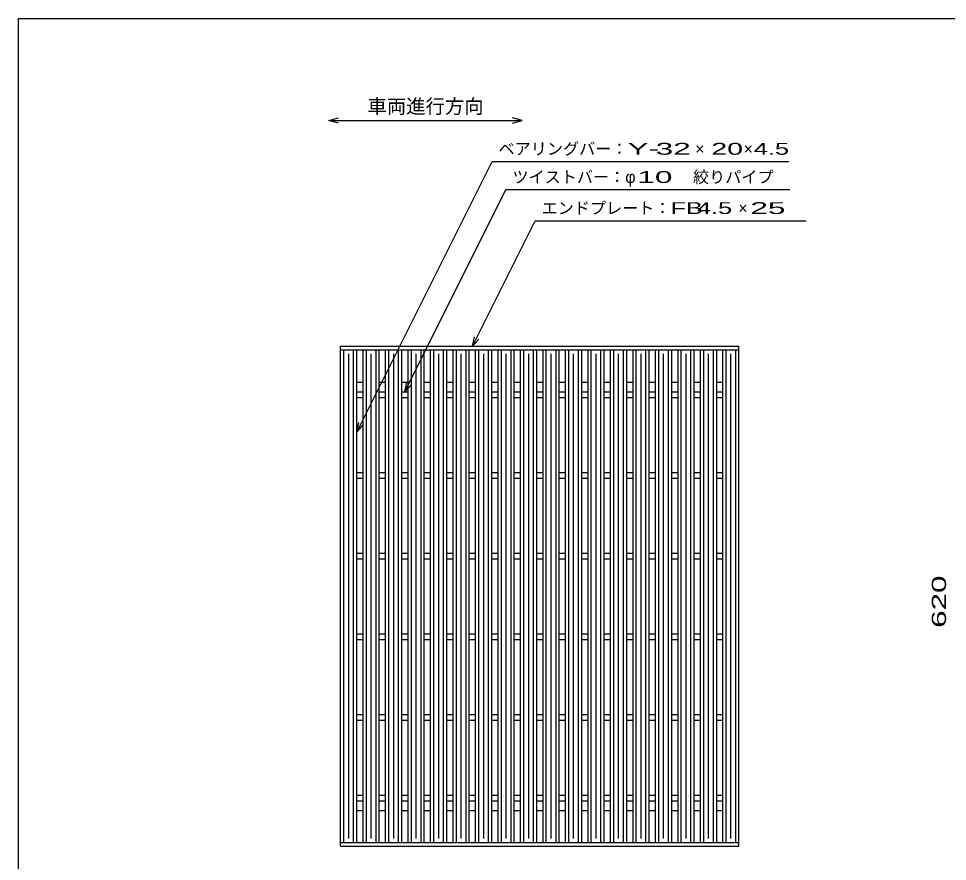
# Model space of a CAD drawing. Units: millimetres, scale not verified. Extents: x -1456 to 1379, y -1028 to 847.
# Drawn here: x -1389 to -237, y -198 to 847 of the extents above; entities that cross this region are included whole.
import ezdxf
from ezdxf.enums import TextEntityAlignment as Align

# ---------------------------------------------------------------- set-up
doc = ezdxf.new("R2010")
doc.units = ezdxf.units.MM
doc.header["$LTSCALE"] = 8
for name, color, linetype, lineweight in [('0_2', 150, 'Continuous', 25), ('16', 3, 'Continuous', 25), ('22', 2, 'Continuous', 25)]:
    doc.layers.add(name, color=color, linetype=linetype, lineweight=lineweight)
doc.styles.add('ベクトル', font='')
doc.styles.get('ベクトル').set_extended_font_data('ベクトル')

msp = doc.modelspace()

# ---------------------------------------------------------------- linework, layer by layer
at = {"layer": '0_2'}
for p, q in [((-1388.8, -912.8), (-1388.8, 847.2)), ((-1388.8, 847.2), (1379.2, 847.2))]:
    msp.add_line(p, q, dxfattribs=at)
at = {"layer": '0_2', "color": 4}
for p, q in [((-1004.116, 720.867), (-992.116, 724.067)), ((-992.116, 717.667), (-1004.116, 720.867)), ((-1004.116, 720.867), (-764.116, 720.867)), ((-764.116, 720.867), (-776.116, 724.067)), ((-776.116, 717.667), (-764.116, 720.867))]:
    msp.add_line(p, q, dxfattribs=at)
at = {"layer": '16'}
for p, q in [((-989.4, 441.2), (-495.4, 441.2)), ((-989.4, 436.7), (-989.4, 441.2)), ((-495.4, 436.7), (-495.4, 441.2)), ((-989.4, 436.7), (-495.4, 436.7)), ((-989.4, -174.3), (-989.4, 436.7)), ((-989.4, 436.7), (-969.4, 436.7)), ((-985.4, -174.3), (-985.4, 436.7)), ((-979.4, -169.3), (-979.4, 431.7)), ((-973.4, -174.3), (-973.4, 436.7)), ((-969.4, -174.3), (-969.4, 436.7)), ((-961.5, -174.3), (-961.5, 436.7)), ((-961.5, 436.7), (-941.5, 436.7)), ((-957.5, -174.3), (-957.5, 436.7)), ((-951.5, -169.3), (-951.5, 431.7)), ((-945.5, -174.3), (-945.5, 436.7)), ((-941.5, -174.3), (-941.5, 436.7)), ((-933.6, -174.3), (-933.6, 436.7)), ((-933.6, 436.7), (-913.6, 436.7)), ((-929.6, -174.3), (-929.6, 436.7)), ((-923.6, -169.3), (-923.6, 431.7)), ((-917.6, -174.3), (-917.6, 436.7)), ((-913.6, -174.3), (-913.6, 436.7)), ((-905.7, -174.3), (-905.7, 436.7)), ((-905.7, 436.7), (-885.7, 436.7)), ((-901.7, -174.3), (-901.7, 436.7)), ((-895.7, -169.3), (-895.7, 431.7)), ((-889.7, -174.3), (-889.7, 436.7)), ((-885.7, -174.3), (-885.7, 436.7)), ((-877.8, -174.3), (-877.8, 436.7)), ((-877.8, 436.7), (-857.8, 436.7)), ((-873.8, -174.3), (-873.8, 436.7)), ((-867.8, -169.3), (-867.8, 431.7)), ((-861.8, -174.3), (-861.8, 436.7)), ((-857.8, -174.3), (-857.8, 436.7)), ((-849.9, -174.3), (-849.9, 436.7)), ((-849.9, 436.7), (-829.9, 436.7)), ((-845.9, -174.3), (-845.9, 436.7)), ((-839.9, -169.3), (-839.9, 431.7)), ((-833.9, -174.3), (-833.9, 436.7)), ((-829.9, -174.3), (-829.9, 436.7)), ((-822, -174.3), (-822, 436.7)), ((-822, 436.7), (-802, 436.7)), ((-818, -174.3), (-818, 436.7)), ((-812, -169.3), (-812, 431.7)), ((-806, -174.3), (-806, 436.7)), ((-802, -174.3), (-802, 436.7)), ((-794.1, -174.3), (-794.1, 436.7)), ((-794.1, 436.7), (-774.1, 436.7)), ((-790.1, -174.3), (-790.1, 436.7)), ((-784.1, -169.3), (-784.1, 431.7)), ((-778.1, -174.3), (-778.1, 436.7)), ((-774.1, -174.3), (-774.1, 436.7)), ((-766.2, -174.3), (-766.2, 436.7)), ((-766.2, 436.7), (-746.2, 436.7)), ((-762.2, -174.3), (-762.2, 436.7)), ((-756.2, -169.3), (-756.2, 431.7)), ((-750.2, -174.3), (-750.2, 436.7)), ((-746.2, -174.3), (-746.2, 436.7)), ((-738.3, -174.3), (-738.3, 436.7)), ((-738.3, 436.7), (-718.3, 436.7)), ((-734.3, -174.3), (-734.3, 436.7)), ((-728.3, -169.3), (-728.3, 431.7)), ((-722.3, -174.3), (-722.3, 436.7)), ((-718.3, -174.3), (-718.3, 436.7)), ((-710.4, -174.3), (-710.4, 436.7)), ((-710.4, 436.7), (-690.4, 436.7)), ((-706.4, -174.3), (-706.4, 436.7)), ((-700.4, -169.3), (-700.4, 431.7)), ((-694.4, -174.3), (-694.4, 436.7)), ((-690.4, -174.3), (-690.4, 436.7)), ((-682.5, -174.3), (-682.5, 436.7)), ((-682.5, 436.7), (-662.5, 436.7)), ((-678.5, -174.3), (-678.5, 436.7)), ((-672.5, -169.3), (-672.5, 431.7)), ((-666.5, -174.3), (-666.5, 436.7)), ((-662.5, -174.3), (-662.5, 436.7)), ((-654.6, -174.3), (-654.6, 436.7)), ((-654.6, 436.7), (-634.6, 436.7)), ((-650.6, -174.3), (-650.6, 436.7)), ((-644.6, -169.3), (-644.6, 431.7)), ((-638.6, -174.3), (-638.6, 436.7)), ((-634.6, -174.3), (-634.6, 436.7)), ((-626.7, -174.3), (-626.7, 436.7)), ((-626.7, 436.7), (-606.7, 436.7)), ((-622.7, -174.3), (-622.7, 436.7)), ((-616.7, -169.3), (-616.7, 431.7)), ((-610.7, -174.3), (-610.7, 436.7)), ((-606.7, -174.3), (-606.7, 436.7)), ((-598.8, -174.3), (-598.8, 436.7)), ((-598.8, 436.7), (-578.8, 436.7)), ((-594.8, -174.3), (-594.8, 436.7)), ((-588.8, -169.3), (-588.8, 431.7)), ((-582.8, -174.3), (-582.8, 436.7)), ((-578.8, -174.3), (-578.8, 436.7)), ((-570.9, -174.3), (-570.9, 436.7)), ((-570.9, 436.7), (-550.9, 436.7)), ((-566.9, -174.3), (-566.9, 436.7)), ((-560.9, -169.3), (-560.9, 431.7)), ((-554.9, -174.3), (-554.9, 436.7)), ((-550.9, -174.3), (-550.9, 436.7)), ((-543, -174.3), (-543, 436.7)), ((-543, 436.7), (-523, 436.7)), ((-539, -174.3), (-539, 436.7)), ((-533, -169.3), (-533, 431.7)), ((-527, -174.3), (-527, 436.7)), ((-523, -174.3), (-523, 436.7)), ((-515.4, -174.3), (-515.4, 436.7)), ((-515.4, 436.7), (-495.4, 436.7)), ((-511.4, -174.3), (-511.4, 436.7)), ((-505.4, -169.3), (-505.4, 431.7)), ((-499.4, -174.3), (-499.4, 436.7)), ((-495.4, -174.3), (-495.4, 436.7)), ((-969.4, 396.7), (-961.5, 396.7)), ((-941.5, 396.7), (-933.6, 396.7)), ((-913.6, 396.7), (-905.7, 396.7)), ((-885.7, 396.7), (-877.8, 396.7)), ((-857.8, 396.7), (-849.9, 396.7)), ((-829.9, 396.7), (-822, 396.7)), ((-802, 396.7), (-794.1, 396.7)), ((-774.1, 396.7), (-766.2, 396.7)), ((-746.2, 396.7), (-738.3, 396.7)), ((-718.3, 396.7), (-710.4, 396.7)), ((-690.4, 396.7), (-682.5, 396.7)), ((-662.5, 396.7), (-654.6, 396.7)), ((-634.6, 396.7), (-626.7, 396.7)), ((-606.7, 396.7), (-598.8, 396.7)), ((-578.8, 396.7), (-570.9, 396.7)), ((-550.9, 396.7), (-543, 396.7)), ((-523, 396.7), (-515.1, 396.7)), ((-969.4, 384.7), (-961.5, 384.7)), ((-941.5, 384.7), (-933.6, 384.7)), ((-913.6, 384.7), (-905.7, 384.7)), ((-885.7, 384.7), (-877.8, 384.7)), ((-857.8, 384.7), (-849.9, 384.7)), ((-829.9, 384.7), (-822, 384.7)), ((-802, 384.7), (-794.1, 384.7)), ((-774.1, 384.7), (-766.2, 384.7)), ((-746.2, 384.7), (-738.3, 384.7)), ((-718.3, 384.7), (-710.4, 384.7)), ((-690.4, 384.7), (-682.5, 384.7)), ((-662.5, 384.7), (-654.6, 384.7)), ((-634.6, 384.7), (-626.7, 384.7)), ((-606.7, 384.7), (-598.8, 384.7)), ((-578.8, 384.7), (-570.9, 384.7)), ((-550.9, 384.7), (-543, 384.7)), ((-523, 384.7), (-515.4, 384.7)), ((-969.4, 377.7), (-961.5, 377.7)), ((-941.5, 377.7), (-933.6, 377.7)), ((-913.6, 377.7), (-905.7, 377.7)), ((-885.7, 377.7), (-877.8, 377.7)), ((-857.8, 377.7), (-849.9, 377.7)), ((-829.9, 377.7), (-822, 377.7)), ((-802, 377.7), (-794.1, 377.7)), ((-774.1, 377.7), (-766.2, 377.7)), ((-746.2, 377.7), (-738.3, 377.7)), ((-718.3, 377.7), (-710.4, 377.7)), ((-690.4, 377.7), (-682.5, 377.7)), ((-662.5, 377.7), (-654.6, 377.7)), ((-634.6, 377.7), (-626.7, 377.7)), ((-606.7, 377.7), (-598.8, 377.7)), ((-578.8, 377.7), (-570.9, 377.7)), ((-550.9, 377.7), (-543, 377.7)), ((-523, 377.7), (-515.4, 377.7)), ((-969.4, 284.7), (-961.5, 284.7)), ((-969.4, 277.7), (-961.5, 277.7)), ((-941.5, 284.7), (-933.6, 284.7)), ((-941.5, 277.7), (-933.6, 277.7)), ((-913.6, 284.7), (-905.7, 284.7)), ((-913.6, 277.7), (-905.7, 277.7)), ((-885.7, 284.7), (-877.8, 284.7)), ((-885.7, 277.7), (-877.8, 277.7)), ((-857.8, 284.7), (-849.9, 284.7)), ((-857.8, 277.7), (-849.9, 277.7)), ((-829.9, 284.7), (-822, 284.7)), ((-829.9, 277.7), (-822, 277.7)), ((-802, 284.7), (-794.1, 284.7)), ((-802, 277.7), (-794.1, 277.7)), ((-774.1, 284.7), (-766.2, 284.7)), ((-774.1, 277.7), (-766.2, 277.7)), ((-746.2, 284.7), (-738.3, 284.7)), ((-746.2, 277.7), (-738.3, 277.7)), ((-718.3, 284.7), (-710.4, 284.7)), ((-718.3, 277.7), (-710.4, 277.7)), ((-690.4, 284.7), (-682.5, 284.7)), ((-690.4, 277.7), (-682.5, 277.7)), ((-662.5, 284.7), (-654.6, 284.7)), ((-662.5, 277.7), (-654.6, 277.7)), ((-634.6, 284.7), (-626.7, 284.7)), ((-634.6, 277.7), (-626.7, 277.7)), ((-606.7, 284.7), (-598.8, 284.7)), ((-606.7, 277.7), (-598.8, 277.7)), ((-578.8, 284.7), (-570.9, 284.7)), ((-578.8, 277.7), (-570.9, 277.7)), ((-550.9, 284.7), (-543, 284.7)), ((-550.9, 277.7), (-543, 277.7)), ((-523, 284.7), (-515.4, 284.7)), ((-523, 277.7), (-515.4, 277.7)), ((-969.4, 184.7), (-961.5, 184.7)), ((-941.5, 184.7), (-933.6, 184.7)), ((-913.6, 184.7), (-905.7, 184.7)), ((-885.7, 184.7), (-877.8, 184.7)), ((-857.8, 184.7), (-849.9, 184.7)), ((-829.9, 184.7), (-822, 184.7)), ((-802, 184.7), (-794.1, 184.7)), ((-774.1, 184.7), (-766.2, 184.7)), ((-746.2, 184.7), (-738.3, 184.7)), ((-718.3, 184.7), (-710.4, 184.7)), ((-690.4, 184.7), (-682.5, 184.7)), ((-662.5, 184.7), (-654.6, 184.7)), ((-634.6, 184.7), (-626.7, 184.7)), ((-606.7, 184.7), (-598.8, 184.7)), ((-578.8, 184.7), (-570.9, 184.7)), ((-550.9, 184.7), (-543, 184.7)), ((-523, 184.7), (-515.4, 184.7)), ((-969.4, 177.7), (-961.5, 177.7)), ((-941.5, 177.7), (-933.6, 177.7)), ((-913.6, 177.7), (-905.7, 177.7)), ((-885.7, 177.7), (-877.8, 177.7)), ((-857.8, 177.7), (-849.9, 177.7)), ((-829.9, 177.7), (-822, 177.7)), ((-802, 177.7), (-794.1, 177.7)), ((-774.1, 177.7), (-766.2, 177.7)), ((-746.2, 177.7), (-738.3, 177.7)), ((-718.3, 177.7), (-710.4, 177.7)), ((-690.4, 177.7), (-682.5, 177.7)), ((-662.5, 177.7), (-654.6, 177.7)), ((-634.6, 177.7), (-626.7, 177.7)), ((-606.7, 177.7), (-598.8, 177.7)), ((-578.8, 177.7), (-570.9, 177.7)), ((-550.9, 177.7), (-543, 177.7)), ((-523, 177.7), (-515.4, 177.7)), ((-969.4, 84.7), (-961.5, 84.7)), ((-941.5, 84.7), (-933.6, 84.7)), ((-913.6, 84.7), (-905.7, 84.7)), ((-885.7, 84.7), (-877.8, 84.7)), ((-857.8, 84.7), (-849.9, 84.7)), ((-829.9, 84.7), (-822, 84.7)), ((-802, 84.7), (-794.1, 84.7)), ((-774.1, 84.7), (-766.2, 84.7)), ((-746.2, 84.7), (-738.3, 84.7)), ((-718.3, 84.7), (-710.4, 84.7)), ((-690.4, 84.7), (-682.5, 84.7)), ((-662.5, 84.7), (-654.6, 84.7)), ((-634.6, 84.7), (-626.7, 84.7)), ((-606.7, 84.7), (-598.8, 84.7)), ((-578.8, 84.7), (-570.9, 84.7)), ((-550.9, 84.7), (-543, 84.7)), ((-523, 84.7), (-515.4, 84.7)), ((-969.4, 77.7), (-961.5, 77.7)), ((-941.5, 77.7), (-933.6, 77.7)), ((-913.6, 77.7), (-905.7, 77.7)), ((-885.7, 77.7), (-877.8, 77.7)), ((-857.8, 77.7), (-849.9, 77.7)), ((-829.9, 77.7), (-822, 77.7)), ((-802, 77.7), (-794.1, 77.7)), ((-774.1, 77.7), (-766.2, 77.7)), ((-746.2, 77.7), (-738.3, 77.7)), ((-718.3, 77.7), (-710.4, 77.7)), ((-690.4, 77.7), (-682.5, 77.7)), ((-662.5, 77.7), (-654.6, 77.7)), ((-634.6, 77.7), (-626.7, 77.7)), ((-606.7, 77.7), (-598.8, 77.7)), ((-578.8, 77.7), (-570.9, 77.7)), ((-550.9, 77.7), (-543, 77.7)), ((-523, 77.7), (-515.4, 77.7)), ((-969.4, -15.3), (-961.5, -15.3)), ((-969.4, -22.3), (-961.5, -22.3)), ((-941.5, -15.3), (-933.6, -15.3)), ((-941.5, -22.3), (-933.6, -22.3)), ((-913.6, -15.3), (-905.7, -15.3)), ((-913.6, -22.3), (-905.7, -22.3)), ((-885.7, -15.3), (-877.8, -15.3)), ((-885.7, -22.3), (-877.8, -22.3)), ((-857.8, -15.3), (-849.9, -15.3)), ((-857.8, -22.3), (-849.9, -22.3)), ((-829.9, -15.3), (-822, -15.3)), ((-829.9, -22.3), (-822, -22.3)), ((-802, -15.3), (-794.1, -15.3)), ((-802, -22.3), (-794.1, -22.3)), ((-774.1, -15.3), (-766.2, -15.3)), ((-774.1, -22.3), (-766.2, -22.3)), ((-746.2, -15.3), (-738.3, -15.3)), ((-746.2, -22.3), (-738.3, -22.3)), ((-718.3, -15.3), (-710.4, -15.3)), ((-718.3, -22.3), (-710.4, -22.3)), ((-690.4, -15.3), (-682.5, -15.3)), ((-690.4, -22.3), (-682.5, -22.3)), ((-662.5, -15.3), (-654.6, -15.3)), ((-662.5, -22.3), (-654.6, -22.3)), ((-634.6, -15.3), (-626.7, -15.3)), ((-634.6, -22.3), (-626.7, -22.3)), ((-606.7, -15.3), (-598.8, -15.3)), ((-606.7, -22.3), (-598.8, -22.3)), ((-578.8, -15.3), (-570.9, -15.3)), ((-578.8, -22.3), (-570.9, -22.3)), ((-550.9, -15.3), (-543, -15.3)), ((-550.9, -22.3), (-543, -22.3)), ((-523, -15.3), (-515.4, -15.3)), ((-523, -22.3), (-515.4, -22.3)), ((-969.4, -115.3), (-961.5, -115.3)), ((-969.4, -122.3), (-961.5, -122.3)), ((-941.5, -115.3), (-933.6, -115.3)), ((-941.5, -122.3), (-933.6, -122.3)), ((-913.6, -115.3), (-905.7, -115.3)), ((-913.6, -122.3), (-905.7, -122.3)), ((-885.7, -115.3), (-877.8, -115.3)), ((-885.7, -122.3), (-877.8, -122.3)), ((-857.8, -115.3), (-849.9, -115.3)), ((-857.8, -122.3), (-849.9, -122.3)), ((-829.9, -115.3), (-822, -115.3)), ((-829.9, -122.3), (-822, -122.3)), ((-802, -115.3), (-794.1, -115.3)), ((-802, -122.3), (-794.1, -122.3)), ((-774.1, -115.3), (-766.2, -115.3)), ((-774.1, -122.3), (-766.2, -122.3)), ((-746.2, -115.3), (-738.3, -115.3)), ((-746.2, -122.3), (-738.3, -122.3)), ((-718.3, -115.3), (-710.4, -115.3)), ((-718.3, -122.3), (-710.4, -122.3)), ((-690.4, -115.3), (-682.5, -115.3)), ((-690.4, -122.3), (-682.5, -122.3)), ((-662.5, -115.3), (-654.6, -115.3)), ((-662.5, -122.3), (-654.6, -122.3)), ((-634.6, -115.3), (-626.7, -115.3)), ((-634.6, -122.3), (-626.7, -122.3)), ((-606.7, -115.3), (-598.8, -115.3)), ((-606.7, -122.3), (-598.8, -122.3)), ((-578.8, -115.3), (-570.9, -115.3)), ((-578.8, -122.3), (-570.9, -122.3)), ((-550.9, -115.3), (-543, -115.3)), ((-550.9, -122.3), (-543, -122.3)), ((-523, -115.3), (-515.4, -115.3)), ((-523, -122.3), (-515.4, -122.3)), ((-969.4, -134.3), (-961.5, -134.3)), ((-941.5, -134.3), (-933.6, -134.3)), ((-913.6, -134.3), (-905.7, -134.3)), ((-885.7, -134.3), (-877.8, -134.3)), ((-857.8, -134.3), (-849.9, -134.3)), ((-829.9, -134.3), (-822, -134.3)), ((-802, -134.3), (-794.1, -134.3)), ((-774.1, -134.3), (-766.2, -134.3)), ((-746.2, -134.3), (-738.3, -134.3)), ((-718.3, -134.3), (-710.4, -134.3)), ((-690.4, -134.3), (-682.5, -134.3)), ((-662.5, -134.3), (-654.6, -134.3)), ((-634.6, -134.3), (-626.7, -134.3)), ((-606.7, -134.3), (-598.8, -134.3)), ((-578.8, -134.3), (-570.9, -134.3)), ((-550.9, -134.3), (-543, -134.3)), ((-523, -134.3), (-515.1, -134.3)), ((-989.4, -174.3), (-495.4, -174.3)), ((-989.4, -178.8), (-989.4, -174.3)), ((-989.4, -174.3), (-969.4, -174.3)), ((-989.4, -178.8), (-495.4, -178.8)), ((-961.5, -174.3), (-941.5, -174.3)), ((-933.6, -174.3), (-913.6, -174.3)), ((-905.7, -174.3), (-885.7, -174.3)), ((-877.8, -174.3), (-857.8, -174.3)), ((-849.9, -174.3), (-829.9, -174.3)), ((-822, -174.3), (-802, -174.3)), ((-794.1, -174.3), (-774.1, -174.3)), ((-766.2, -174.3), (-746.2, -174.3)), ((-738.3, -174.3), (-718.3, -174.3)), ((-710.4, -174.3), (-690.4, -174.3)), ((-682.5, -174.3), (-662.5, -174.3)), ((-654.6, -174.3), (-634.6, -174.3)), ((-626.7, -174.3), (-606.7, -174.3)), ((-598.8, -174.3), (-578.8, -174.3)), ((-570.9, -174.3), (-550.9, -174.3)), ((-543, -174.3), (-523, -174.3)), ((-515.4, -174.3), (-495.4, -174.3)), ((-495.4, -178.8), (-495.4, -174.3))]:
    msp.add_line(p, q, dxfattribs=at)
at = {"layer": '22', "color": 4}
for p, q in [((-969.4, 334.7), (-801.65, 670.2)), ((-801.65, 670.2), (-433.65, 670.2)), ((-909.65, 384.7), (-784.4, 635.2)), ((-784.4, 635.2), (-432.4, 635.2)), ((-825.95, 441.2), (-748.2, 596.7)), ((-748.2, 596.7), (-412.2, 596.7)), ((-825.95, 441.2), (-823.55, 452.88)), ((-825.95, 441.2), (-817.95, 450)), ((-909.65, 384.7), (-907.25, 396.38)), ((-909.65, 384.7), (-901.65, 393.5)), ((-969.4, 334.7), (-967, 346.38)), ((-969.4, 334.7), (-961.4, 343.5))]:
    msp.add_line(p, q, dxfattribs=at)

# ---------------------------------------------------------------- texts
at = {"layer": '0_2', "color": 2, "style": 'ベクトル'}
msp.add_text('車両進行方向', height=17.6, dxfattribs=at).set_placement((-956.116, 738.467), align=Align.MIDDLE_LEFT)
at = {"layer": '22', "style": 'ベクトル'}
for s, p in [('ベアリングバー：', (-793.65, 685.8)), ('×', (-549.65, 685.8)), ('×', (-489.65, 685.8)), ('ツイストバー：', (-776.4, 650.8)), ('絞りパイプ', (-552.4, 650.8)), ('φ', (-636.4, 650.8)), ('エンドプレート：', (-740.2, 612.3)), ('×', (-496.2, 612.3))]:
    msp.add_text(s, height=14.66, dxfattribs=at).set_placement(p, align=Align.MIDDLE_LEFT)
for s, width, p in [('Y-', 2, (-633.65, 685.8)), (' 32 ', 2, (-609.65, 685.8)), ('20', 1.8, (-529.65, 685.8)), (' 4.5 ', 1.6, (-485.65, 685.8)), (' 10 ', 2, (-632.4, 650.8)), ('FB', 1.6, (-580.2, 612.3)), (' 4.5 ', 1.6, (-556.2, 612.3)), (' 25 ', 2, (-492.2, 612.3))]:
    msp.add_text(s, height=14.66, dxfattribs=dict(at, width=width)).set_placement(p, align=Align.MIDDLE_LEFT)
at = {"layer": '22', "style": 'ベクトル', "width": 1.65}
msp.add_text(' 620 ', height=17.6, rotation=90, dxfattribs=at).set_placement((-247.4, 81.2), align=Align.MIDDLE_LEFT)

doc.saveas('drawing.dxf')
